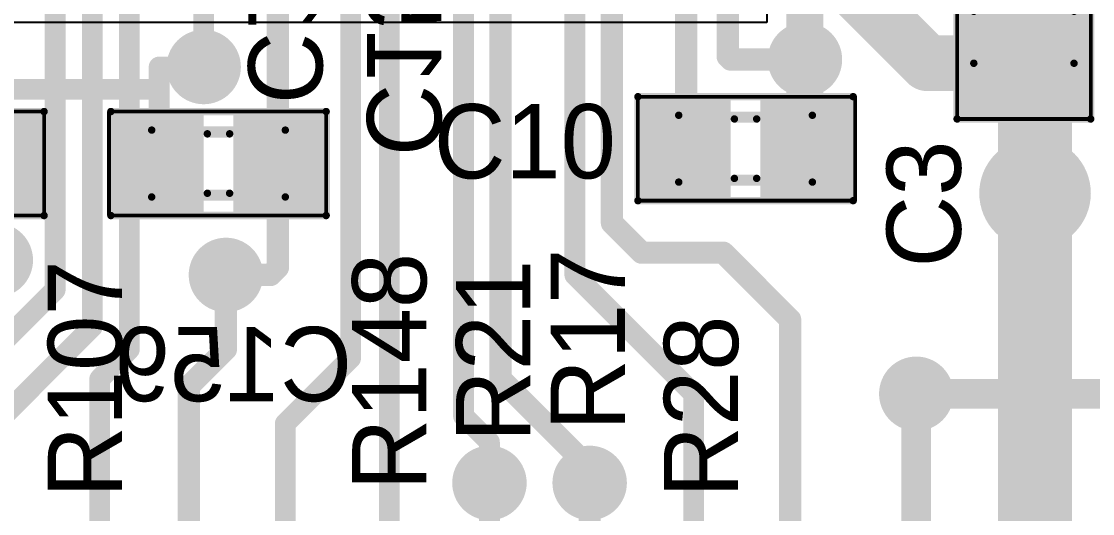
# Model space of a CAD drawing. Header units: millimetres. Extents: x 29 to 180, y 30 to 200.
# Drawn here: x 95.44 to 109.88, y 128.29 to 134.91 of the extents above; entities that cross this region are included whole.
import ezdxf

# ---------------------------------------------------------------- set-up
doc = ezdxf.new("R2010")
doc.units = ezdxf.units.MM
for name, color, linetype in [('BottomLayer', 5, 'Continuous'), ('BottomOverlay', 54, 'Continuous'), ('BottomPaste', 16, 'Continuous'), ('BottomSolder', 6, 'Continuous'), ('Mechanical13', 56, 'Continuous'), ('Mechanical15', 56, 'Continuous'), ('MultiLayer', 9, 'Continuous'), ('TopLayer', 1, 'Continuous'), ('TopOverlay', 2, 'Continuous'), ('TopPaste', 8, 'Continuous'), ('TopSolder', 216, 'Continuous'), ('ViaHoleLayer', 16, 'Continuous')]:
    doc.layers.add(name, color=color, linetype=linetype)

# ---------------------------------------------------------------- blocks, each defined once
blk = doc.blocks.new('SMD_C_0805_207')
at = {"layer": 'Mechanical13', "const_width": 0.0999998}
for points in [[(-1.05000044, 0.67499992), (1.05000044, 0.67499992)], [(-1.05000044, 0.67499992), (-1.05000044, -0.67499992)], [(1.05000044, 0.67499992), (1.05000044, -0.67499992)], [(-1.05000044, -0.67499992), (1.05000044, -0.67499992)]]:
    blk.add_lwpolyline(points, dxfattribs=at)
at = {"layer": 'Mechanical13', "const_width": 0.0499999}
for points in [[(-1.07499912, 0.67499992, 1), (-1.02500176, 0.67499992, 1)], [(-1.07499912, 0.67499992, 1), (-1.02500176, 0.67499992, 1)], [(1.02500176, 0.67499992, 1), (1.07499912, 0.67499992, 1)], [(1.02500176, 0.67499992, 1), (1.07499912, 0.67499992, 1)], [(-1.07499912, -0.67499992, 1), (-1.02500176, -0.67499992, 1)], [(-1.07499912, -0.67499992, 1), (-1.02500176, -0.67499992, 1)], [(1.02500176, -0.67499992, 1), (1.07499912, -0.67499992, 1)], [(1.02500176, -0.67499992, 1), (1.07499912, -0.67499992, 1)]]:
    blk.add_lwpolyline(points, format="xyb", close=True, dxfattribs=at)
at = {"layer": 'Mechanical15', "const_width": 0.0499999}
for points in [[(-1.79999894, 0.90000074), (1.82500016, 0.90000074)], [(-1.79999894, 0.90000074), (-1.79999894, -0.90000074)], [(1.82500016, 0.90000074), (1.82500016, -0.90000074)], [(-1.79999894, -0.90000074), (1.82500016, -0.90000074)]]:
    blk.add_lwpolyline(points, dxfattribs=at)
at = {"layer": 'Mechanical15', "const_width": 0.02499868}
for points in [[(-1.81249828, 0.90000074, 1), (-1.7874996, 0.90000074, 1)], [(-1.81249828, 0.90000074, 1), (-1.7874996, 0.90000074, 1)], [(1.81250082, 0.90000074, 1), (1.8374995, 0.90000074, 1)], [(1.81250082, 0.90000074, 1), (1.8374995, 0.90000074, 1)], [(-1.81249828, -0.90000074, 1), (-1.7874996, -0.90000074, 1)], [(-1.81249828, -0.90000074, 1), (-1.7874996, -0.90000074, 1)], [(1.81250082, -0.90000074, 1), (1.8374995, -0.90000074, 1)], [(1.81250082, -0.90000074, 1), (1.8374995, -0.90000074, 1)]]:
    blk.add_lwpolyline(points, format="xyb", close=True, dxfattribs=at)
at = {"layer": 'TopLayer'}
for points in [[(-0.45000164, -0.7499985), (-0.45000164, 0.7499985), (-1.64999924, -0.7499985), (-1.64999924, 0.7499985)], [(1.64999924, -0.7499985), (1.64999924, 0.7499985), (0.45000164, -0.7499985), (0.45000164, 0.7499985)]]:
    blk.add_solid(points, dxfattribs=at)
at = {"layer": 'TopOverlay', "const_width": 0.0999998}
for points in [[(-1.79999894, 0.90000074), (-1.79999894, -0.90000074)], [(-1.79999894, 0.90000074), (1.79999894, 0.90000074)], [(1.79999894, 0.90000074), (1.79999894, -0.90000074)], [(-0.3499993, 0.67499992), (0.3499993, 0.67499992)], [(-0.3499993, -0.67499992), (0.3499993, -0.67499992)], [(-1.79999894, -0.90000074), (1.79999894, -0.90000074)]]:
    blk.add_lwpolyline(points, dxfattribs=at)
at = {"layer": 'TopOverlay', "const_width": 0.0499999}
for points in [[(-1.82499762, 0.90000074, 1), (-1.77500026, 0.90000074, 1)], [(-1.82499762, 0.90000074, 1), (-1.77500026, 0.90000074, 1)], [(1.77500026, 0.90000074, 1), (1.82499762, 0.90000074, 1)], [(1.77500026, 0.90000074, 1), (1.82499762, 0.90000074, 1)], [(-0.37499798, 0.67499992, 1), (-0.32500062, 0.67499992, 1)], [(0.32500062, 0.67499992, 1), (0.37499798, 0.67499992, 1)], [(-0.37499798, -0.67499992, 1), (-0.32500062, -0.67499992, 1)], [(0.32500062, -0.67499992, 1), (0.37499798, -0.67499992, 1)], [(-1.82499762, -0.90000074, 1), (-1.77500026, -0.90000074, 1)], [(-1.82499762, -0.90000074, 1), (-1.77500026, -0.90000074, 1)], [(1.77500026, -0.90000074, 1), (1.82499762, -0.90000074, 1)], [(1.77500026, -0.90000074, 1), (1.82499762, -0.90000074, 1)]]:
    blk.add_lwpolyline(points, format="xyb", close=True, dxfattribs=at)
at = {"layer": 'TopPaste'}
for points in [[(-0.45000164, -0.7499985), (-0.45000164, 0.7499985), (-1.64999924, -0.7499985), (-1.64999924, 0.7499985)], [(1.64999924, -0.7499985), (1.64999924, 0.7499985), (0.45000164, -0.7499985), (0.45000164, 0.7499985)]]:
    blk.add_solid(points, dxfattribs=at)
at = {"layer": 'TopSolder'}
for points in [[(-0.34840164, -0.8515984999999999), (-0.34840164, 0.8515984999999999), (-1.75159924, -0.8515984999999999), (-1.75159924, 0.8515984999999999)], [(1.75159924, -0.8515984999999999), (1.75159924, 0.8515984999999999), (0.34840164, -0.8515984999999999), (0.34840164, 0.8515984999999999)]]:
    blk.add_solid(points, dxfattribs=at)
blk = doc.blocks.new('SMD_C_0603_213')
at = {"layer": 'Mechanical13', "const_width": 0.0999998}
for points in [[(-0.90000074, 0.4499991), (-0.90000074, -0.45000164)], [(0.8999982, 0.4499991), (-0.90000074, 0.4499991)], [(0.8999982, 0.4499991), (0.8999982, -0.45000164)], [(0.8999982, -0.45000164), (-0.90000074, -0.45000164)]]:
    blk.add_lwpolyline(points, dxfattribs=at)
at = {"layer": 'Mechanical13', "const_width": 0.0499999}
for points in [[(-0.9249994199999999, 0.4499991, 1), (-0.8750020599999999, 0.4499991, 1)], [(-0.9249994199999999, 0.4499991, 1), (-0.8750020599999999, 0.4499991, 1)], [(0.8749995199999999, 0.4499991, 1), (0.9249968799999999, 0.4499991, 1)], [(0.8749995199999999, 0.4499991, 1), (0.9249968799999999, 0.4499991, 1)], [(-0.9249994199999999, -0.45000164, 1), (-0.8750020599999999, -0.45000164, 1)], [(-0.9249994199999999, -0.45000164, 1), (-0.8750020599999999, -0.45000164, 1)], [(0.8749995199999999, -0.45000164, 1), (0.9249968799999999, -0.45000164, 1)], [(0.8749995199999999, -0.45000164, 1), (0.9249968799999999, -0.45000164, 1)]]:
    blk.add_lwpolyline(points, format="xyb", close=True, dxfattribs=at)
at = {"layer": 'Mechanical15', "const_width": 0.0499999}
for points in [[(-1.47500086, 0.7000011399999999), (-1.47500086, -0.7000011399999999)], [(1.44999964, 0.7000011399999999), (-1.47500086, 0.7000011399999999)], [(1.44999964, 0.7000011399999999), (1.44999964, -0.7000011399999999)], [(1.44999964, -0.7000011399999999), (-1.47500086, -0.7000011399999999)]]:
    blk.add_lwpolyline(points, dxfattribs=at)
at = {"layer": 'Mechanical15', "const_width": 0.02499868}
for points in [[(-1.4875002, 0.7000011399999999, 1), (-1.46250152, 0.7000011399999999, 1)], [(-1.4875002, 0.7000011399999999, 1), (-1.46250152, 0.7000011399999999, 1)], [(1.4375003, 0.7000011399999999, 1), (1.46249898, 0.7000011399999999, 1)], [(1.4375003, 0.7000011399999999, 1), (1.46249898, 0.7000011399999999, 1)], [(-1.4875002, -0.7000011399999999, 1), (-1.46250152, -0.7000011399999999, 1)], [(-1.4875002, -0.7000011399999999, 1), (-1.46250152, -0.7000011399999999, 1)], [(1.4375003, -0.7000011399999999, 1), (1.46249898, -0.7000011399999999, 1)], [(1.4375003, -0.7000011399999999, 1), (1.46249898, -0.7000011399999999, 1)]]:
    blk.add_lwpolyline(points, format="xyb", close=True, dxfattribs=at)
at = {"layer": 'TopLayer'}
for points in [[(-0.30000194, -0.5499989), (-0.30000194, 0.5499989), (-1.29999994, -0.5499989), (-1.29999994, 0.5499989)], [(1.2999974, -0.5499989), (1.2999974, 0.5499989), (0.2999994, -0.5499989), (0.2999994, 0.5499989)]]:
    blk.add_solid(points, dxfattribs=at)
at = {"layer": 'TopOverlay', "const_width": 0.0999998}
for points in [[(-1.44999964, 0.7000011399999999), (-1.44999964, -0.7000011399999999)], [(1.44999964, 0.7000011399999999), (-1.44999964, 0.7000011399999999)], [(1.44999964, 0.7000011399999999), (1.44999964, -0.7000011399999999)], [(0.1499997, 0.3999992), (-0.1499997, 0.3999992)], [(0.1499997, -0.40000174), (-0.1499997, -0.40000174)], [(1.44999964, -0.7000011399999999), (-1.44999964, -0.7000011399999999)]]:
    blk.add_lwpolyline(points, dxfattribs=at)
at = {"layer": 'TopOverlay', "const_width": 0.0499999}
for points in [[(-1.47499832, 0.7000011399999999, 1), (-1.42500096, 0.7000011399999999, 1)], [(-1.47499832, 0.7000011399999999, 1), (-1.42500096, 0.7000011399999999, 1)], [(1.42500096, 0.7000011399999999, 1), (1.47499832, 0.7000011399999999, 1)], [(1.42500096, 0.7000011399999999, 1), (1.47499832, 0.7000011399999999, 1)], [(-0.17499838, 0.3999992, 1), (-0.12500102, 0.3999992, 1)], [(0.12500102, 0.3999992, 1), (0.17499838, 0.3999992, 1)], [(-0.17499838, -0.40000174, 1), (-0.12500102, -0.40000174, 1)], [(0.12500102, -0.40000174, 1), (0.17499838, -0.40000174, 1)], [(-1.47499832, -0.7000011399999999, 1), (-1.42500096, -0.7000011399999999, 1)], [(-1.47499832, -0.7000011399999999, 1), (-1.42500096, -0.7000011399999999, 1)], [(1.42500096, -0.7000011399999999, 1), (1.47499832, -0.7000011399999999, 1)], [(1.42500096, -0.7000011399999999, 1), (1.47499832, -0.7000011399999999, 1)]]:
    blk.add_lwpolyline(points, format="xyb", close=True, dxfattribs=at)
at = {"layer": 'TopPaste'}
for points in [[(-0.30000194, -0.5499989), (-0.30000194, 0.5499989), (-1.29999994, -0.5499989), (-1.29999994, 0.5499989)], [(1.2999974, -0.5499989), (1.2999974, 0.5499989), (0.2999994, -0.5499989), (0.2999994, 0.5499989)]]:
    blk.add_solid(points, dxfattribs=at)
at = {"layer": 'TopSolder'}
for points in [[(-0.19840194, -0.6515989), (-0.19840194, 0.6515989), (-1.40159994, -0.6515989), (-1.40159994, 0.6515989)], [(1.4015974, -0.6515989), (1.4015974, 0.6515989), (0.1983994, -0.6515989), (0.1983994, 0.6515989)]]:
    blk.add_solid(points, dxfattribs=at)
blk = doc.blocks.new('SMD_C_0603_B_302')
at = {"layer": 'BottomLayer'}
for points in [[(-1.29999994, 0.5499989), (-1.29999994, -0.5499989), (-0.30000194, 0.5499989), (-0.30000194, -0.5499989)], [(0.2999994, 0.5499989), (0.2999994, -0.5499989), (1.2999974, 0.5499989), (1.2999974, -0.5499989)]]:
    blk.add_solid(points, dxfattribs=at)
at = {"layer": 'BottomOverlay', "const_width": 0.0999998}
for points in [[(-1.44999964, -0.7000011399999999), (-1.44999964, 0.7000011399999999)], [(-1.44999964, 0.7000011399999999), (1.44999964, 0.7000011399999999)], [(1.44999964, -0.7000011399999999), (1.44999964, 0.7000011399999999)], [(-0.1499997, 0.40000174), (0.1499997, 0.40000174)], [(-0.1499997, -0.3999992), (0.1499997, -0.3999992)], [(-1.44999964, -0.7000011399999999), (1.44999964, -0.7000011399999999)]]:
    blk.add_lwpolyline(points, dxfattribs=at)
at = {"layer": 'BottomOverlay', "const_width": 0.0499999}
for points in [[(-1.47499832, 0.7000011399999999, 1), (-1.42500096, 0.7000011399999999, 1)], [(-1.47499832, 0.7000011399999999, 1), (-1.42500096, 0.7000011399999999, 1)], [(1.42500096, 0.7000011399999999, 1), (1.47499832, 0.7000011399999999, 1)], [(1.42500096, 0.7000011399999999, 1), (1.47499832, 0.7000011399999999, 1)], [(-0.17499838, 0.40000174, 1), (-0.12500102, 0.40000174, 1)], [(0.12500102, 0.40000174, 1), (0.17499838, 0.40000174, 1)], [(-0.17499838, -0.3999992, 1), (-0.12500102, -0.3999992, 1)], [(0.12500102, -0.3999992, 1), (0.17499838, -0.3999992, 1)], [(-1.47499832, -0.7000011399999999, 1), (-1.42500096, -0.7000011399999999, 1)], [(-1.47499832, -0.7000011399999999, 1), (-1.42500096, -0.7000011399999999, 1)], [(1.42500096, -0.7000011399999999, 1), (1.47499832, -0.7000011399999999, 1)], [(1.42500096, -0.7000011399999999, 1), (1.47499832, -0.7000011399999999, 1)]]:
    blk.add_lwpolyline(points, format="xyb", close=True, dxfattribs=at)
at = {"layer": 'BottomPaste'}
for points in [[(-1.29999994, 0.5499989), (-1.29999994, -0.5499989), (-0.30000194, 0.5499989), (-0.30000194, -0.5499989)], [(0.2999994, 0.5499989), (0.2999994, -0.5499989), (1.2999974, 0.5499989), (1.2999974, -0.5499989)]]:
    blk.add_solid(points, dxfattribs=at)
at = {"layer": 'BottomSolder'}
for points in [[(-1.40159994, 0.6515989), (-1.40159994, -0.6515989), (-0.19840194, 0.6515989), (-0.19840194, -0.6515989)], [(0.1983994, 0.6515989), (0.1983994, -0.6515989), (1.4015974, 0.6515989), (1.4015974, -0.6515989)]]:
    blk.add_solid(points, dxfattribs=at)
at = {"layer": 'Mechanical13', "const_width": 0.0999998}
for points in [[(-0.90000074, -0.4499991), (-0.90000074, 0.45000164)], [(-0.90000074, 0.45000164), (0.8999982, 0.45000164)], [(0.8999982, -0.4499991), (0.8999982, 0.45000164)], [(-0.90000074, -0.4499991), (0.8999982, -0.4499991)]]:
    blk.add_lwpolyline(points, dxfattribs=at)
at = {"layer": 'Mechanical13', "const_width": 0.0499999}
for points in [[(-0.9249994199999999, 0.45000164, 1), (-0.8750020599999999, 0.45000164, 1)], [(-0.9249994199999999, 0.45000164, 1), (-0.8750020599999999, 0.45000164, 1)], [(0.8749995199999999, 0.45000164, 1), (0.9249968799999999, 0.45000164, 1)], [(0.8749995199999999, 0.45000164, 1), (0.9249968799999999, 0.45000164, 1)], [(-0.9249994199999999, -0.4499991, 1), (-0.8750020599999999, -0.4499991, 1)], [(-0.9249994199999999, -0.4499991, 1), (-0.8750020599999999, -0.4499991, 1)], [(0.8749995199999999, -0.4499991, 1), (0.9249968799999999, -0.4499991, 1)], [(0.8749995199999999, -0.4499991, 1), (0.9249968799999999, -0.4499991, 1)]]:
    blk.add_lwpolyline(points, format="xyb", close=True, dxfattribs=at)
at = {"layer": 'Mechanical15', "const_width": 0.0499999}
for points in [[(-1.47500086, -0.7000011399999999), (-1.47500086, 0.7000011399999999)], [(-1.47500086, 0.7000011399999999), (1.44999964, 0.7000011399999999)], [(1.44999964, -0.7000011399999999), (1.44999964, 0.7000011399999999)], [(-1.47500086, -0.7000011399999999), (1.44999964, -0.7000011399999999)]]:
    blk.add_lwpolyline(points, dxfattribs=at)
at = {"layer": 'Mechanical15', "const_width": 0.02499868}
for points in [[(-1.4875002, 0.7000011399999999, 1), (-1.46250152, 0.7000011399999999, 1)], [(-1.4875002, 0.7000011399999999, 1), (-1.46250152, 0.7000011399999999, 1)], [(1.4375003, 0.7000011399999999, 1), (1.46249898, 0.7000011399999999, 1)], [(1.4375003, 0.7000011399999999, 1), (1.46249898, 0.7000011399999999, 1)], [(-1.4875002, -0.7000011399999999, 1), (-1.46250152, -0.7000011399999999, 1)], [(-1.4875002, -0.7000011399999999, 1), (-1.46250152, -0.7000011399999999, 1)], [(1.4375003, -0.7000011399999999, 1), (1.46249898, -0.7000011399999999, 1)], [(1.4375003, -0.7000011399999999, 1), (1.46249898, -0.7000011399999999, 1)]]:
    blk.add_lwpolyline(points, format="xyb", close=True, dxfattribs=at)
blk = doc.blocks.new('SMD_C_0603_B_620')
at = {"layer": 'BottomLayer'}
for points in [[(-1.29999994, 0.5499989), (-1.29999994, -0.5499989), (-0.30000194, 0.5499989), (-0.30000194, -0.5499989)], [(0.2999994, 0.5499989), (0.2999994, -0.5499989), (1.2999974, 0.5499989), (1.2999974, -0.5499989)]]:
    blk.add_solid(points, dxfattribs=at)
at = {"layer": 'BottomOverlay', "const_width": 0.0999998}
for points in [[(-1.44999964, -0.7000011399999999), (-1.44999964, 0.7000011399999999)], [(-1.44999964, 0.7000011399999999), (1.44999964, 0.7000011399999999)], [(1.44999964, -0.7000011399999999), (1.44999964, 0.7000011399999999)], [(-0.1499997, 0.40000174), (0.1499997, 0.40000174)], [(-0.1499997, -0.3999992), (0.1499997, -0.3999992)], [(-1.44999964, -0.7000011399999999), (1.44999964, -0.7000011399999999)]]:
    blk.add_lwpolyline(points, dxfattribs=at)
at = {"layer": 'BottomOverlay', "const_width": 0.0499999}
for points in [[(-1.47499832, 0.7000011399999999, 1), (-1.42500096, 0.7000011399999999, 1)], [(-1.47499832, 0.7000011399999999, 1), (-1.42500096, 0.7000011399999999, 1)], [(1.42500096, 0.7000011399999999, 1), (1.47499832, 0.7000011399999999, 1)], [(1.42500096, 0.7000011399999999, 1), (1.47499832, 0.7000011399999999, 1)], [(-0.17499838, 0.40000174, 1), (-0.12500102, 0.40000174, 1)], [(0.12500102, 0.40000174, 1), (0.17499838, 0.40000174, 1)], [(-0.17499838, -0.3999992, 1), (-0.12500102, -0.3999992, 1)], [(0.12500102, -0.3999992, 1), (0.17499838, -0.3999992, 1)], [(-1.47499832, -0.7000011399999999, 1), (-1.42500096, -0.7000011399999999, 1)], [(-1.47499832, -0.7000011399999999, 1), (-1.42500096, -0.7000011399999999, 1)], [(1.42500096, -0.7000011399999999, 1), (1.47499832, -0.7000011399999999, 1)], [(1.42500096, -0.7000011399999999, 1), (1.47499832, -0.7000011399999999, 1)]]:
    blk.add_lwpolyline(points, format="xyb", close=True, dxfattribs=at)
at = {"layer": 'BottomPaste'}
for points in [[(-1.29999994, 0.5499989), (-1.29999994, -0.5499989), (-0.30000194, 0.5499989), (-0.30000194, -0.5499989)], [(0.2999994, 0.5499989), (0.2999994, -0.5499989), (1.2999974, 0.5499989), (1.2999974, -0.5499989)]]:
    blk.add_solid(points, dxfattribs=at)
at = {"layer": 'BottomSolder'}
for points in [[(-1.40159994, 0.6515989), (-1.40159994, -0.6515989), (-0.19840194, 0.6515989), (-0.19840194, -0.6515989)], [(0.1983994, 0.6515989), (0.1983994, -0.6515989), (1.4015974, 0.6515989), (1.4015974, -0.6515989)]]:
    blk.add_solid(points, dxfattribs=at)
at = {"layer": 'Mechanical13', "const_width": 0.0999998}
for points in [[(-0.90000074, -0.4499991), (-0.90000074, 0.45000164)], [(-0.90000074, 0.45000164), (0.8999982, 0.45000164)], [(0.8999982, -0.4499991), (0.8999982, 0.45000164)], [(-0.90000074, -0.4499991), (0.8999982, -0.4499991)]]:
    blk.add_lwpolyline(points, dxfattribs=at)
at = {"layer": 'Mechanical13', "const_width": 0.0499999}
for points in [[(-0.9249994199999999, 0.45000164, 1), (-0.8750020599999999, 0.45000164, 1)], [(-0.9249994199999999, 0.45000164, 1), (-0.8750020599999999, 0.45000164, 1)], [(0.8749995199999999, 0.45000164, 1), (0.9249968799999999, 0.45000164, 1)], [(0.8749995199999999, 0.45000164, 1), (0.9249968799999999, 0.45000164, 1)], [(-0.9249994199999999, -0.4499991, 1), (-0.8750020599999999, -0.4499991, 1)], [(-0.9249994199999999, -0.4499991, 1), (-0.8750020599999999, -0.4499991, 1)], [(0.8749995199999999, -0.4499991, 1), (0.9249968799999999, -0.4499991, 1)], [(0.8749995199999999, -0.4499991, 1), (0.9249968799999999, -0.4499991, 1)]]:
    blk.add_lwpolyline(points, format="xyb", close=True, dxfattribs=at)
at = {"layer": 'Mechanical15', "const_width": 0.0499999}
for points in [[(-1.47500086, -0.7000011399999999), (-1.47500086, 0.7000011399999999)], [(-1.47500086, 0.7000011399999999), (1.44999964, 0.7000011399999999)], [(1.44999964, -0.7000011399999999), (1.44999964, 0.7000011399999999)], [(-1.47500086, -0.7000011399999999), (1.44999964, -0.7000011399999999)]]:
    blk.add_lwpolyline(points, dxfattribs=at)
at = {"layer": 'Mechanical15', "const_width": 0.02499868}
for points in [[(-1.4875002, 0.7000011399999999, 1), (-1.46250152, 0.7000011399999999, 1)], [(-1.4875002, 0.7000011399999999, 1), (-1.46250152, 0.7000011399999999, 1)], [(1.4375003, 0.7000011399999999, 1), (1.46249898, 0.7000011399999999, 1)], [(1.4375003, 0.7000011399999999, 1), (1.46249898, 0.7000011399999999, 1)], [(-1.4875002, -0.7000011399999999, 1), (-1.46250152, -0.7000011399999999, 1)], [(-1.4875002, -0.7000011399999999, 1), (-1.46250152, -0.7000011399999999, 1)], [(1.4375003, -0.7000011399999999, 1), (1.46249898, -0.7000011399999999, 1)], [(1.4375003, -0.7000011399999999, 1), (1.46249898, -0.7000011399999999, 1)]]:
    blk.add_lwpolyline(points, format="xyb", close=True, dxfattribs=at)

msp = doc.modelspace()

# ---------------------------------------------------------------- linework, layer by layer
at = {"layer": 'BottomLayer'}
for p, q in [((105.48612888, 135.3861275), (105.48612888, 134.8999969)), ((105.48612888, 134.8999969), (84.30000158, 134.90000452))]:
    msp.add_line(p, q, dxfattribs=at)
for points, const_width in [([(106.00000136, 134.40000044), (106.00000136, 135.80000018)], 0.499999), ([(97.30000098, 134.00000124), (97.30000098, 134.30000064)], 0.27999944), ([(97.30000098, 134.30000064), (97.89999977999999, 134.30000064)], 0.27999944), ([(93.60000076, 134.00000124), (97.30000098, 134.00000124)], 0.27999944), ([(97.30000098, 133.0000007), (97.30000098, 134.00000124)], 0.27999944), ([(98.90000031999999, 131.60000096), (98.90000031999999, 133.0000007)], 0.2999994), ([(109.10000024, 118.60000156), (109.10000024, 132.6000015)], 1.00000054), ([(98.80000052, 131.50000116), (98.90000031999999, 131.60000096)], 0.2999994), ([(98.20000171999999, 131.50000116), (98.80000052, 131.50000116)], 0.2999994), ([(107.5000009, 126.1000018), (107.5000009, 129.90000182)], 0.3999992), ([(101.7499997, 127.65000886), (101.7499997, 128.70000168)], 0.27999944), ([(103.09999954, 127.65000886), (103.09999954, 128.70000168)], 0.2999994)]:
    msp.add_lwpolyline(points, dxfattribs=dict(at, const_width=const_width))
for points, const_width in [([(105.80000176, 134.40000044, 1), (106.20000096, 134.40000044, 1)], 0.3999992), ([(97.70000017999999, 134.30000064, 1), (98.09999938, 134.30000064, 1)], 0.3999992), ([(105.87500288, 134.40000044, 1), (106.12499984, 134.40000044, 1)], 0.2499995), ([(97.23000112, 134.30000064, 1), (97.37000083999999, 134.30000064, 1)], 0.13999972), ([(97.23000112, 134.30000064, 1), (97.37000083999999, 134.30000064, 1)], 0.13999972), ([(97.82999991999999, 134.30000064, 1), (97.96999964, 134.30000064, 1)], 0.13999972), ([(97.23000112, 134.00000124, 1), (97.37000083999999, 134.00000124, 1)], 0.13999972), ([(97.23000112, 134.00000124, 1), (97.37000083999999, 134.00000124, 1)], 0.13999972), ([(97.23000112, 134.00000124, 1), (97.37000083999999, 134.00000124, 1)], 0.13999972), ([(108.77499962, 132.6000015, 1), (109.42500086, 132.6000015, 1)], 0.6499986999999999), ([(97.23000112, 133.0000007, 1), (97.37000083999999, 133.0000007, 1)], 0.13999972), ([(98.82500173999999, 133.0000007, 1), (98.97499889999999, 133.0000007, 1)], 0.1499997), ([(108.85000074, 132.6000015, 1), (109.34999974, 132.6000015, 1)], 0.499999), ([(94.90000069999999, 131.70000076, 1), (95.29999989999999, 131.70000076, 1)], 0.3999992), ([(98.00000211999999, 131.50000116, 1), (98.40000132, 131.50000116, 1)], 0.3999992), ([(98.82500173999999, 131.60000096, 1), (98.97499889999999, 131.60000096, 1)], 0.1499997), ([(98.82500173999999, 131.60000096, 1), (98.97499889999999, 131.60000096, 1)], 0.1499997), ([(98.12500313999999, 131.50000116, 1), (98.27500029999999, 131.50000116, 1)], 0.1499997), ([(98.72500194, 131.50000116, 1), (98.8749991, 131.50000116, 1)], 0.1499997), ([(98.72500194, 131.50000116, 1), (98.8749991, 131.50000116, 1)], 0.1499997), ([(107.3000013, 129.90000182, 1), (107.7000005, 129.90000182, 1)], 0.3999992), ([(107.4000011, 129.90000182, 1), (107.6000007, 129.90000182, 1)], 0.1999996), ([(101.5500001, 128.70000168, 1), (101.9499993, 128.70000168, 1)], 0.3999992), ([(102.89999994, 128.70000168, 1), (103.29999914, 128.70000168, 1)], 0.3999992), ([(101.67999984, 128.70000168, 1), (101.81999956, 128.70000168, 1)], 0.13999972), ([(103.02500096, 128.70000168, 1), (103.17499812, 128.70000168, 1)], 0.1499997)]:
    msp.add_lwpolyline(points, format="xyb", close=True, dxfattribs=dict(at, const_width=const_width))
at = {"layer": 'BottomSolder'}
for points, const_width in [([(97.64920018, 134.30000064, 1), (98.15079938, 134.30000064, 1)], 0.5015992), ([(105.74920176, 134.40000044, 1), (106.25080096, 134.40000044, 1)], 0.5015992), ([(108.72419962, 132.6000015, 1), (109.47580086, 132.6000015, 1)], 0.7515987), ([(94.8492007, 131.70000076, 1), (95.3507999, 131.70000076, 1)], 0.5015992), ([(97.94920212, 131.50000116, 1), (98.45080132, 131.50000116, 1)], 0.5015992), ([(107.2492013, 129.90000182, 1), (107.7508005, 129.90000182, 1)], 0.5015992), ([(101.4992001, 128.70000168, 1), (102.0007993, 128.70000168, 1)], 0.5015992), ([(102.84919994, 128.70000168, 1), (103.35079914, 128.70000168, 1)], 0.5015992)]:
    msp.add_lwpolyline(points, format="xyb", close=True, dxfattribs=dict(at, const_width=const_width))
at = {"layer": 'MultiLayer'}
for points, const_width in [([(105.80000176, 134.40000044, 1), (106.20000096, 134.40000044, 1)], 0.3999992), ([(97.70000017999999, 134.30000064, 1), (98.09999938, 134.30000064, 1)], 0.3999992), ([(108.77499962, 132.6000015, 1), (109.42500086, 132.6000015, 1)], 0.6499986999999999), ([(94.90000069999999, 131.70000076, 1), (95.29999989999999, 131.70000076, 1)], 0.3999992), ([(98.00000211999999, 131.50000116, 1), (98.40000132, 131.50000116, 1)], 0.3999992), ([(107.3000013, 129.90000182, 1), (107.7000005, 129.90000182, 1)], 0.3999992), ([(101.5500001, 128.70000168, 1), (101.9499993, 128.70000168, 1)], 0.3999992), ([(102.89999994, 128.70000168, 1), (103.29999914, 128.70000168, 1)], 0.3999992)]:
    msp.add_lwpolyline(points, format="xyb", close=True, dxfattribs=dict(at, const_width=const_width))
at = {"layer": 'TopLayer'}
for points, const_width in [([(104.4000071, 133.1000005), (104.4000071, 138.30000534)], 0.2999994), ([(95.90000631999999, 133.3999999), (95.90000631999999, 135.80000018)], 0.27999944), ([(96.40000785999999, 130.80000764), (96.40000785999999, 135.80000018)], 0.27999944), ([(96.90000685999999, 130.50000824), (96.90000685999999, 135.80000018)], 0.27999944), ([(97.90000739999999, 134.30000826), (97.90000739999999, 135.80000018)], 0.27999944), ([(98.90000794, 131.60000096), (98.90000794, 135.80000018)], 0.2999994), ([(100.40000748, 127.67500754), (100.40000748, 135.80000018)], 0.27999944), ([(101.40000802, 129.59999226), (101.40000802, 135.80000018)], 0.27999944), ([(101.90000702, 130.0999938), (101.90000702, 135.80000018)], 0.2999994), ([(102.90000756, 131.49999608), (102.90000756, 135.80000018)], 0.27999944), ([(103.40000656, 132.19999468), (103.40000656, 135.80000018)], 0.2999994), ([(104.96000598, 134.43999528), (104.96000598, 135.80000018)], 0.2999994), ([(99.88000597999999, 130.38000594), (99.88000597999999, 135.78000022)], 0.27999944), ([(106.50000036, 135.50000078), (107.6500006, 134.35000054)], 0.75000104), ([(108.90000064, 134.30000318), (109.10000024, 134.10000358)], 1.00000054), ([(106.00000136, 133.2000003), (106.00000136, 134.40000044)], 0.499999), ([(107.6500006, 134.35000054), (108.95000562, 134.35000054)], 0.75000104), ([(104.96000598, 134.43999528), (105.00000082, 134.40000044)], 0.2999994), ([(105.00000082, 134.40000044), (106.00000136, 134.40000044)], 0.2999994), ([(109.10000024, 132.6000015), (109.10000024, 134.10000358)], 1.00000054), ([(97.89999977999999, 134.30000064), (97.90000739999999, 134.30000826)], 0.27999944), ([(95.29999989999999, 133.3999999), (95.90000631999999, 133.3999999)], 0.27999944), ([(95.90000631999999, 131.30000664), (95.90000631999999, 133.3999999)], 0.27999944), ([(103.40000656, 132.19999468), (103.80000068, 131.80000056)], 0.2999994), ([(103.80000068, 131.80000056), (104.90000102, 131.80000056)], 0.2999994), ([(104.90000102, 131.80000056), (105.80000176, 130.89999982)], 0.2999994), ([(98.20000171999999, 131.50000116), (98.80000813999999, 131.50000116)], 0.2999994), ([(98.20000171999999, 130.50000062), (98.20000171999999, 131.50000116)], 0.2999994), ([(102.90000756, 131.49999608), (104.50000182, 129.90000182)], 0.27999944), ([(93.60000076, 129.00000108), (95.90000631999999, 131.30000664)], 0.27999944), ([(105.80000176, 124.10000072), (105.80000176, 130.89999982)], 0.2999994), ([(95.10000029999999, 129.50000008), (96.40000785999999, 130.80000764)], 0.27999944), ([(96.50000003999999, 130.10000142), (96.90000685999999, 130.50000824)], 0.27999944), ([(97.70000017999999, 129.99999908), (98.20000171999999, 130.50000062)], 0.2999994), ([(99.00000012, 129.50000008), (99.88000597999999, 130.38000594)], 0.27999944), ([(96.50000003999999, 127.67500246), (96.50000003999999, 130.10000142)], 0.27999944), ([(101.90000702, 130.0999938), (103.09999954, 128.90000128)], 0.2999994), ([(97.70000017999999, 127.67499992), (97.70000017999999, 129.99999908)], 0.2999994), ([(104.50000182, 127.65000378), (104.50000182, 129.90000182)], 0.27999944), ([(107.5000009, 129.90000182), (111.10000132, 129.90000182)], 0.3999992), ([(101.40000802, 129.59999226), (101.7499997, 129.25000058)], 0.27999944), ([(99.00000012, 127.67499992), (99.00000012, 129.50000008)], 0.27999944), ([(101.7499997, 128.70000168), (101.7499997, 129.25000058)], 0.27999944), ([(103.09999954, 128.70000168), (103.09999954, 128.90000128)], 0.2999994), ([(101.7499997, 127.65000124), (101.7499997, 128.70000168)], 0.27999944), ([(103.09999954, 127.65000124), (103.09999954, 128.70000168)], 0.2999994)]:
    msp.add_lwpolyline(points, dxfattribs=dict(at, const_width=const_width))
for points, const_width in [([(105.80000176, 134.40000044, 1), (106.20000096, 134.40000044, 1)], 0.3999992), ([(108.65000114, 134.30000318, 1), (109.15000014, 134.30000318, 1)], 0.499999), ([(97.70000017999999, 134.30000064, 1), (98.09999938, 134.30000064, 1)], 0.3999992), ([(105.87500288, 134.40000044, 1), (106.12499984, 134.40000044, 1)], 0.2499995), ([(107.46250034, 134.35000054, 1), (107.83750086, 134.35000054, 1)], 0.37500052), ([(107.46250034, 134.35000054, 1), (107.83750086, 134.35000054, 1)], 0.37500052), ([(108.76250536, 134.35000054, 1), (109.13750588, 134.35000054, 1)], 0.37500052), ([(104.8850074, 134.43999528, 1), (105.03500456, 134.43999528, 1)], 0.1499997), ([(104.8850074, 134.43999528, 1), (105.03500456, 134.43999528, 1)], 0.1499997), ([(104.92500224, 134.40000044, 1), (105.0749994, 134.40000044, 1)], 0.1499997), ([(104.92500224, 134.40000044, 1), (105.0749994, 134.40000044, 1)], 0.1499997), ([(105.92500278, 134.40000044, 1), (106.07499994, 134.40000044, 1)], 0.1499997), ([(108.85000074, 134.10000358, 1), (109.34999974, 134.10000358, 1)], 0.499999), ([(108.85000074, 134.10000358, 1), (109.34999974, 134.10000358, 1)], 0.499999), ([(97.82999991999999, 134.30000064, 1), (97.96999964, 134.30000064, 1)], 0.13999972), ([(97.83000754, 134.30000826, 1), (97.97000725999999, 134.30000826, 1)], 0.13999972), ([(97.83000754, 134.30000826, 1), (97.97000725999999, 134.30000826, 1)], 0.13999972), ([(95.83000645999999, 133.3999999, 1), (95.97000618, 133.3999999, 1)], 0.13999972), ([(95.83000645999999, 133.3999999, 1), (95.97000618, 133.3999999, 1)], 0.13999972), ([(95.83000645999999, 133.3999999, 1), (95.97000618, 133.3999999, 1)], 0.13999972), ([(105.87500288, 133.2000003, 1), (106.12499984, 133.2000003, 1)], 0.2499995), ([(104.32500852, 133.1000005, 1), (104.47500568, 133.1000005, 1)], 0.1499997), ([(108.77499962, 132.6000015, 1), (109.42500086, 132.6000015, 1)], 0.6499986999999999), ([(108.85000074, 132.6000015, 1), (109.34999974, 132.6000015, 1)], 0.499999), ([(103.32500798, 132.19999468, 1), (103.47500514, 132.19999468, 1)], 0.1499997), ([(103.32500798, 132.19999468, 1), (103.47500514, 132.19999468, 1)], 0.1499997), ([(94.90000069999999, 131.70000076, 1), (95.29999989999999, 131.70000076, 1)], 0.3999992), ([(98.00000211999999, 131.50000116, 1), (98.40000132, 131.50000116, 1)], 0.3999992), ([(103.7250021, 131.80000056, 1), (103.87499926, 131.80000056, 1)], 0.1499997), ([(103.7250021, 131.80000056, 1), (103.87499926, 131.80000056, 1)], 0.1499997), ([(104.82500244, 131.80000056, 1), (104.9749996, 131.80000056, 1)], 0.1499997), ([(104.82500244, 131.80000056, 1), (104.9749996, 131.80000056, 1)], 0.1499997), ([(98.82500936, 131.60000096, 1), (98.97500652, 131.60000096, 1)], 0.1499997), ([(98.12500313999999, 131.50000116, 1), (98.27500029999999, 131.50000116, 1)], 0.1499997), ([(98.12500313999999, 131.50000116, 1), (98.27500029999999, 131.50000116, 1)], 0.1499997), ([(98.72500955999999, 131.50000116, 1), (98.87500671999999, 131.50000116, 1)], 0.1499997), ([(102.8300077, 131.49999608, 1), (102.97000742, 131.49999608, 1)], 0.13999972), ([(102.8300077, 131.49999608, 1), (102.97000742, 131.49999608, 1)], 0.13999972), ([(95.83000645999999, 131.30000664, 1), (95.97000618, 131.30000664, 1)], 0.13999972), ([(95.83000645999999, 131.30000664, 1), (95.97000618, 131.30000664, 1)], 0.13999972), ([(105.72500318, 130.89999982, 1), (105.87500034, 130.89999982, 1)], 0.1499997), ([(105.72500318, 130.89999982, 1), (105.87500034, 130.89999982, 1)], 0.1499997), ([(96.33000799999999, 130.80000764, 1), (96.47000772, 130.80000764, 1)], 0.13999972), ([(96.33000799999999, 130.80000764, 1), (96.47000772, 130.80000764, 1)], 0.13999972), ([(96.830007, 130.50000824, 1), (96.97000672, 130.50000824, 1)], 0.13999972), ([(96.830007, 130.50000824, 1), (96.97000672, 130.50000824, 1)], 0.13999972), ([(98.12500313999999, 130.50000062, 1), (98.27500029999999, 130.50000062, 1)], 0.1499997), ([(98.12500313999999, 130.50000062, 1), (98.27500029999999, 130.50000062, 1)], 0.1499997), ([(99.81000612, 130.38000594, 1), (99.95000583999999, 130.38000594, 1)], 0.13999972), ([(99.81000612, 130.38000594, 1), (99.95000583999999, 130.38000594, 1)], 0.13999972), ([(96.43000018, 130.10000142, 1), (96.5699999, 130.10000142, 1)], 0.13999972), ([(96.43000018, 130.10000142, 1), (96.5699999, 130.10000142, 1)], 0.13999972), ([(101.82500844, 130.0999938, 1), (101.9750056, 130.0999938, 1)], 0.1499997), ([(101.82500844, 130.0999938, 1), (101.9750056, 130.0999938, 1)], 0.1499997), ([(107.3000013, 129.90000182, 1), (107.7000005, 129.90000182, 1)], 0.3999992), ([(97.62500159999999, 129.99999908, 1), (97.77499875999999, 129.99999908, 1)], 0.1499997), ([(97.62500159999999, 129.99999908, 1), (97.77499875999999, 129.99999908, 1)], 0.1499997), ([(104.43000196, 129.90000182, 1), (104.57000168, 129.90000182, 1)], 0.13999972), ([(104.43000196, 129.90000182, 1), (104.57000168, 129.90000182, 1)], 0.13999972), ([(107.4000011, 129.90000182, 1), (107.6000007, 129.90000182, 1)], 0.1999996), ([(101.33000816, 129.59999226, 1), (101.47000788, 129.59999226, 1)], 0.13999972), ([(101.33000816, 129.59999226, 1), (101.47000788, 129.59999226, 1)], 0.13999972), ([(98.93000026, 129.50000008, 1), (99.06999997999999, 129.50000008, 1)], 0.13999972), ([(98.93000026, 129.50000008, 1), (99.06999997999999, 129.50000008, 1)], 0.13999972), ([(101.67999984, 129.25000058, 1), (101.81999956, 129.25000058, 1)], 0.13999972), ([(101.67999984, 129.25000058, 1), (101.81999956, 129.25000058, 1)], 0.13999972), ([(101.5500001, 128.70000168, 1), (101.9499993, 128.70000168, 1)], 0.3999992), ([(102.89999994, 128.70000168, 1), (103.29999914, 128.70000168, 1)], 0.3999992), ([(103.02500096, 128.90000128, 1), (103.17499812, 128.90000128, 1)], 0.1499997), ([(103.02500096, 128.90000128, 1), (103.17499812, 128.90000128, 1)], 0.1499997), ([(101.67999984, 128.70000168, 1), (101.81999956, 128.70000168, 1)], 0.13999972), ([(101.67999984, 128.70000168, 1), (101.81999956, 128.70000168, 1)], 0.13999972), ([(103.02500096, 128.70000168, 1), (103.17499812, 128.70000168, 1)], 0.1499997), ([(103.02500096, 128.70000168, 1), (103.17499812, 128.70000168, 1)], 0.1499997)]:
    msp.add_lwpolyline(points, format="xyb", close=True, dxfattribs=dict(at, const_width=const_width))
at = {"layer": 'TopSolder'}
for points, const_width in [([(97.64920018, 134.30000064, 1), (98.15079938, 134.30000064, 1)], 0.5015992), ([(105.74920176, 134.40000044, 1), (106.25080096, 134.40000044, 1)], 0.5015992), ([(108.72419962, 132.6000015, 1), (109.47580086, 132.6000015, 1)], 0.7515987), ([(94.8492007, 131.70000076, 1), (95.3507999, 131.70000076, 1)], 0.5015992), ([(97.94920212, 131.50000116, 1), (98.45080132, 131.50000116, 1)], 0.5015992), ([(107.2492013, 129.90000182, 1), (107.7508005, 129.90000182, 1)], 0.5015992), ([(101.4992001, 128.70000168, 1), (102.0007993, 128.70000168, 1)], 0.5015992), ([(102.84919994, 128.70000168, 1), (103.35079914, 128.70000168, 1)], 0.5015992)]:
    msp.add_lwpolyline(points, format="xyb", close=True, dxfattribs=dict(at, const_width=const_width))
at = {"layer": 'ViaHoleLayer'}
for points, const_width in [([(105.87500288, 134.40000044, 1), (106.12499984, 134.40000044, 1)], 0.2499995), ([(97.7750013, 134.30000064, 1), (98.02499825999999, 134.30000064, 1)], 0.2499995), ([(108.92499932, 132.6000015, 1), (109.27500116, 132.6000015, 1)], 0.3499993), ([(98.07500324, 131.50000116, 1), (98.32500019999999, 131.50000116, 1)], 0.2499995), ([(107.37500242, 129.90000182, 1), (107.62499938, 129.90000182, 1)], 0.2499995), ([(101.62500122, 128.70000168, 1), (101.87499818, 128.70000168, 1)], 0.2499995), ([(102.97500106, 128.70000168, 1), (103.22499802, 128.70000168, 1)], 0.2499995)]:
    msp.add_lwpolyline(points, format="xyb", close=True, dxfattribs=dict(at, const_width=const_width))

# ---------------------------------------------------------------- block references
for name, p, rotation in [('SMD_C_0805_207', (108.95000562, 135.40000098), 90), ('SMD_C_0603_213', (105.20000042, 133.2000003), 180), ('SMD_C_0603_B_302', (94.3000019, 133.0000007), 360), ('SMD_C_0603_B_620', (98.10000192, 133.0000007), 360)]:
    msp.add_blockref(name, p, dxfattribs=dict(rotation=rotation))

# ---------------------------------------------------------------- texts
at = {"layer": 'BottomOverlay', "text_generation_flag": 2}
for s, p in [('C150', (98.50000112, 133.80000164)), ('C154', (100.10000046, 133.1000005))]:
    msp.add_text(s, height=1.00000054, rotation=270, dxfattribs=at).set_placement(p)
msp.add_text('C159', height=1.00000054, dxfattribs=at).set_placement((99.90000085999999, 129.80000202))
at = {"layer": 'TopOverlay'}
msp.add_text('C10', height=1.00000054, dxfattribs=at).set_placement((100.99999866, 132.79999856))
for s, p in [('C3', (108.0999997, 131.60000096)), ('R17', (103.57499986, 129.40000028)), ('R107', (96.79999944, 128.50000208)), ('R148', (100.89999886, 128.59999934)), ('R21', (102.30000114, 129.25000058)), ('R28', (105.10000062, 128.50000208))]:
    msp.add_text(s, height=1.00000054, rotation=90, dxfattribs=at).set_placement(p)

doc.saveas('drawing.dxf')
